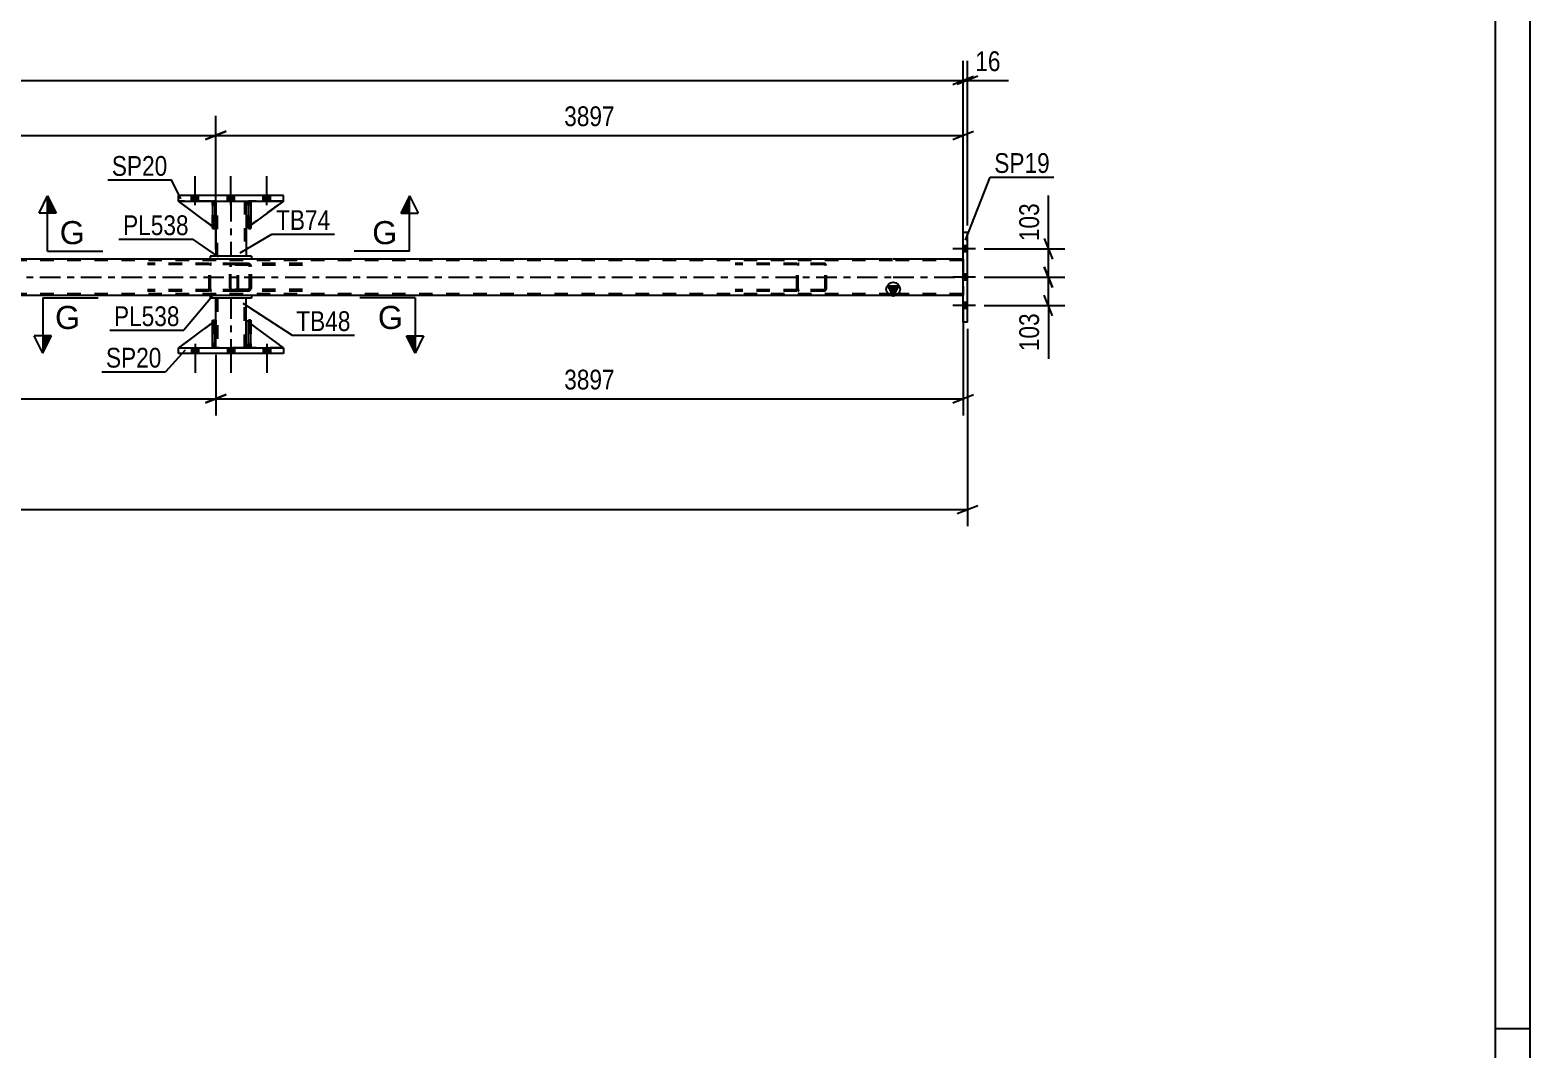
# Model space of a CAD drawing. Header units: millimetres. Extents: x 0 to 841, y 0 to 594.
# Drawn here: x 623.7 to 841, y 146.1 to 293.7 of the extents above; entities that cross this region are included whole.
import ezdxf

# ---------------------------------------------------------------- set-up
doc = ezdxf.new("R2010")
doc.units = ezdxf.units.MM
doc.linetypes.add('DXK_LINE_DOT2', pattern=[3.9198, 1.9599, -1.9599])
doc.linetypes.add('DXK_LINE_DOT3', pattern=[5.9187, 2.979, -0.9799, 0.9799, -0.9799])
doc.styles.add('Arial', font='ARIAL.TTF', dxfattribs={"height": 0.2})
doc.styles.add('Arial Narrow', font='ARIALN.TTF', dxfattribs={"height": 0.2})

# ---------------------------------------------------------------- blocks, each defined once
blk = doc.blocks.new('Unknown-814761001-1137')
at = {"color": 5, "linetype": 'Continuous'}
for p, q in [((841, 0), (841, 594)), ((836, 5), (836, 589)), ((841, 149), (836, 149))]:
    blk.add_line(p, q, dxfattribs=at)
blk = doc.blocks.new('Bolt-814761001-4925 - 4920')
at = {"linetype": 'Continuous'}
for points in [[(648.14, 269.71), (647.1, 269.71), (647.1, 268.91), (648.14, 268.91)], [(648.14, 269.71), (647.1, 269.71), (647.1, 268.91), (648.14, 268.91)], [(648.14, 269.71), (647.1, 269.71), (647.1, 268.91), (648.14, 268.91)], [(653.34, 269.71), (652.3, 269.71), (652.3, 268.91), (653.34, 268.91)], [(653.34, 269.71), (652.3, 269.71), (652.3, 268.91), (653.34, 268.91)], [(658.54, 269.71), (657.5, 269.71), (657.5, 268.91), (658.54, 268.91)], [(658.54, 269.71), (657.5, 269.71), (657.5, 268.91), (658.54, 268.91)], [(658.54, 269.71), (657.5, 269.71), (657.5, 268.91), (658.54, 268.91)]]:
    blk.add_hatch(color=1, dxfattribs=at).paths.add_polyline_path(points)
at = {"color": 1, "linetype": 'Continuous'}
for p, q in [((647.62, 268.31), (647.62, 272.51)), ((647.62, 268.31), (647.62, 272.51)), ((647.62, 268.31), (647.62, 272.51)), ((652.82, 268.31), (652.82, 272.51)), ((652.82, 268.31), (652.82, 272.51)), ((658.02, 268.31), (658.02, 272.51)), ((658.02, 268.31), (658.02, 272.51)), ((658.02, 268.31), (658.02, 272.51)), ((647.1, 268.91), (647.1, 269.71)), ((647.1, 268.91), (647.1, 269.71)), ((647.1, 268.91), (647.1, 269.71)), ((648.14, 268.91), (648.14, 269.71)), ((648.14, 268.91), (648.14, 269.71)), ((648.14, 268.91), (648.14, 269.71)), ((652.3, 268.91), (652.3, 269.71)), ((652.3, 268.91), (652.3, 269.71)), ((653.34, 268.91), (653.34, 269.71)), ((653.34, 268.91), (653.34, 269.71)), ((657.5, 268.91), (657.5, 269.71)), ((657.5, 268.91), (657.5, 269.71)), ((657.5, 268.91), (657.5, 269.71)), ((658.54, 268.91), (658.54, 269.71)), ((658.54, 268.91), (658.54, 269.71)), ((658.54, 268.91), (658.54, 269.71))]:
    blk.add_line(p, q, dxfattribs=at)
blk = doc.blocks.new('Part-814761001-5005 - 4920')
at = {"color": 7, "linetype": 'DXK_LINE_DOT2'}
for p, q in [((653.59, 259.87), (640.75, 259.87)), ((653.59, 259.71), (640.75, 259.71)), ((649.7, 259.67), (649.68, 259.55)), ((649.68, 256.19), (649.68, 259.55)), ((649.85, 259.55), (649.86, 259.61)), ((649.85, 256.19), (649.85, 259.55)), ((649.86, 259.61), (649.9, 259.66)), ((650.02, 259.87), (649.89, 259.85)), ((649.9, 259.66), (649.95, 259.7)), ((649.95, 259.7), (650.02, 259.71)), ((653.72, 259.85), (653.59, 259.87)), ((653.59, 259.71), (653.66, 259.7)), ((653.66, 259.7), (653.71, 259.66)), ((653.71, 259.66), (653.75, 259.61)), ((653.75, 259.61), (653.76, 259.55)), ((653.76, 256.19), (653.76, 259.55)), ((653.93, 259.55), (653.91, 259.67)), ((653.93, 256.19), (653.93, 259.55)), ((653.59, 256.03), (640.75, 256.03)), ((653.59, 255.87), (640.75, 255.87)), ((649.68, 256.19), (649.7, 256.07)), ((649.86, 256.13), (649.85, 256.19)), ((649.9, 256.08), (649.86, 256.13)), ((649.89, 255.9), (650.02, 255.87)), ((649.95, 256.04), (649.9, 256.08)), ((650.02, 256.03), (649.95, 256.04)), ((653.66, 256.04), (653.59, 256.03)), ((653.59, 255.87), (653.72, 255.9)), ((653.71, 256.08), (653.66, 256.04)), ((653.75, 256.13), (653.71, 256.08)), ((653.76, 256.19), (653.75, 256.13)), ((653.91, 256.07), (653.93, 256.19))]:
    blk.add_line(p, q, dxfattribs=at)
for centre, start, end in [((650.01, 259.54), 110.7583, 155.68), ((653.61, 259.54), 24.32, 69.2417), ((650.01, 256.21), 204.32, 249.2417), ((653.61, 256.21), 290.7583, 335.68)]:
    blk.add_arc(centre, 0.331, start, end, dxfattribs=at)
blk = doc.blocks.new('Part-814761001-4930 - 4920')
at = {"color": 2, "linetype": 'Continuous'}
for p, q in [((655.82, 260.91), (649.82, 260.91)), ((649.82, 260.91), (649.82, 260.51)), ((655.82, 260.91), (655.82, 260.51)), ((655.82, 260.51), (649.82, 260.51))]:
    blk.add_line(p, q, dxfattribs=at)
blk = doc.blocks.new('Part-814761001-4943 - 4920')
at = {"color": 2, "linetype": 'Continuous'}
for p, q in [((655.02, 248.23), (655.02, 251.63)), ((655.02, 251.63), (655.37, 251.37)), ((660.42, 247.63), (655.69, 251.13)), ((655.37, 247.88), (655.02, 248.23))]:
    blk.add_line(p, q, dxfattribs=at)
at = {"color": 7, "linetype": 'DXK_LINE_DOT2'}
for p, q in [((655.69, 251.13), (655.37, 251.37)), ((655.37, 247.88), (655.62, 247.63)), ((655.62, 247.63), (660.42, 247.63))]:
    blk.add_line(p, q, dxfattribs=at)
blk = doc.blocks.new('Part-814761001-5155 - 4920')
at = {"color": 7, "linetype": 'DXK_LINE_DOT2'}
for p, q in [((650.17, 251.63), (650.49, 251.63)), ((650.17, 248.23), (650.17, 251.63)), ((650.17, 251.63), (650.17, 247.63)), ((650.49, 251.63), (650.49, 248.23)), ((650.49, 247.63), (650.49, 251.54)), ((650.49, 248.23), (650.17, 248.23)), ((650.17, 247.63), (650.17, 248.23)), ((650.49, 248.23), (650.49, 247.63)), ((650.49, 247.63), (650.17, 247.63)), ((650.49, 247.63), (650.49, 247.63))]:
    blk.add_line(p, q, dxfattribs=at)
blk = doc.blocks.new('Part-814761001-5078 - 4920')
at = {"color": 2, "linetype": 'Continuous'}
for p, q in [((650.62, 251.63), (650.62, 254.83)), ((655.02, 251.63), (655.02, 254.83)), ((650.62, 247.63), (650.62, 248.23)), ((655.02, 248.23), (655.02, 247.63))]:
    blk.add_line(p, q, dxfattribs=at)
at = {"color": 7, "linetype": 'DXK_LINE_DOT2'}
for p, q in [((655.02, 254.83), (650.62, 254.83)), ((650.86, 254.83), (650.86, 247.63)), ((654.78, 247.63), (654.78, 254.83)), ((650.62, 248.23), (650.62, 251.63)), ((655.02, 248.23), (655.02, 251.63)), ((655.02, 247.63), (650.62, 247.63))]:
    blk.add_line(p, q, dxfattribs=at)
at = {"color": 7, "linetype": 'DXK_LINE_DOT3'}
blk.add_line((652.82, 254.83), (652.82, 247.63), dxfattribs=at)
blk = doc.blocks.new('Part-814761001-4953 - 4920')
at = {"color": 7, "linetype": 'DXK_LINE_DOT2'}
for p, q in [((738.73, 259.87), (725.88, 259.87)), ((738.73, 259.71), (725.88, 259.71)), ((734.84, 259.67), (734.81, 259.55)), ((734.81, 256.19), (734.81, 259.55)), ((734.98, 259.55), (735, 259.61)), ((734.98, 256.19), (734.98, 259.55)), ((735, 259.61), (735.03, 259.66)), ((735.15, 259.87), (735.02, 259.85)), ((735.03, 259.66), (735.09, 259.7)), ((735.09, 259.7), (735.15, 259.71)), ((738.86, 259.85), (738.73, 259.87)), ((738.73, 259.71), (738.79, 259.7)), ((738.79, 259.7), (738.85, 259.66)), ((738.85, 259.66), (738.89, 259.61)), ((738.89, 259.61), (738.9, 259.55)), ((738.9, 256.19), (738.9, 259.55)), ((739.07, 259.55), (739.04, 259.67)), ((739.07, 256.19), (739.07, 259.55)), ((738.73, 256.03), (725.88, 256.03)), ((738.73, 255.87), (725.88, 255.87)), ((734.81, 256.19), (734.84, 256.07)), ((735, 256.13), (734.98, 256.19)), ((735.03, 256.08), (735, 256.13)), ((735.02, 255.9), (735.15, 255.87)), ((735.09, 256.04), (735.03, 256.08)), ((735.15, 256.03), (735.09, 256.04)), ((738.79, 256.04), (738.73, 256.03)), ((738.73, 255.87), (738.86, 255.9)), ((738.85, 256.08), (738.79, 256.04)), ((738.89, 256.13), (738.85, 256.08)), ((738.9, 256.19), (738.89, 256.13)), ((739.04, 256.07), (739.07, 256.19))]:
    blk.add_line(p, q, dxfattribs=at)
for centre, start, end in [((735.14, 259.54), 110.7583, 155.68), ((738.74, 259.54), 24.32, 69.2417), ((735.14, 256.21), 204.32, 249.2417), ((738.74, 256.21), 290.7583, 335.68)]:
    blk.add_arc(centre, 0.331, start, end, dxfattribs=at)
blk = doc.blocks.new('Part-814761001-5133 - 4920')
at = {"color": 2, "linetype": 'Continuous'}
for p, q in [((758.89, 251.37), (758.89, 264.37)), ((759.53, 264.37), (758.89, 264.37)), ((759.53, 251.37), (759.53, 264.37)), ((759.53, 251.37), (758.89, 251.37))]:
    blk.add_line(p, q, dxfattribs=at)
at = {"color": 7, "linetype": 'DXK_LINE_DOT2'}
blk.add_line((759.53, 251.37), (759.53, 264.37), dxfattribs=at)
blk = doc.blocks.new('Part-814761001-4966 - 4920')
at = {"color": 7, "linetype": 'DXK_LINE_DOT2'}
for p, q in [((652.69, 259.58), (652.67, 259.39)), ((652.67, 256.35), (652.67, 259.39)), ((652.75, 259.73), (652.69, 259.58)), ((652.84, 259.83), (652.75, 259.73)), ((652.81, 259.39), (652.82, 259.48)), ((652.81, 256.35), (652.81, 259.39)), ((652.82, 259.48), (652.85, 259.56)), ((652.94, 259.87), (652.84, 259.83)), ((652.85, 259.56), (652.89, 259.61)), ((652.89, 259.61), (652.94, 259.63)), ((663.21, 259.87), (652.94, 259.87)), ((663.21, 259.63), (652.94, 259.63)), ((653.93, 259.63), (653.93, 259.87)), ((655.47, 259.83), (655.28, 259.87)), ((655.28, 259.63), (655.37, 259.61)), ((655.37, 259.61), (655.45, 259.56)), ((655.45, 259.56), (655.51, 259.48)), ((655.51, 259.48), (655.53, 259.39)), ((655.53, 256.35), (655.53, 259.39)), ((655.78, 259.39), (655.74, 259.58)), ((655.78, 256.35), (655.78, 259.39)), ((652.67, 256.35), (652.69, 256.17)), ((652.69, 256.17), (652.75, 256.01)), ((652.75, 256.01), (652.84, 255.91)), ((652.82, 256.26), (652.81, 256.35)), ((652.85, 256.18), (652.82, 256.26)), ((652.84, 255.91), (652.94, 255.87)), ((652.89, 256.13), (652.85, 256.18)), ((652.94, 256.11), (652.89, 256.13)), ((663.21, 256.11), (652.94, 256.11)), ((663.21, 255.87), (652.94, 255.87)), ((653.93, 255.87), (653.93, 256.11)), ((655.37, 256.13), (655.28, 256.11)), ((655.28, 255.87), (655.47, 255.91)), ((655.45, 256.18), (655.37, 256.13)), ((655.51, 256.26), (655.45, 256.18)), ((655.53, 256.35), (655.51, 256.26)), ((655.74, 256.17), (655.78, 256.35))]:
    blk.add_line(p, q, dxfattribs=at)
for centre, start, end in [((655.29, 259.38), 23.8494, 68.8059), ((655.29, 256.37), 291.1941, 336.1506)]:
    blk.add_arc(centre, 0.492, start, end, dxfattribs=at)
blk = doc.blocks.new('Part-814761001-4971 - 4920')
at = {"linetype": 'Continuous'}
blk.add_hatch(color=2, dxfattribs=at).paths.add_polyline_path([(748.76, 255.23), (747.96, 256.63), (749.56, 256.63)])
at = {"color": 7, "linetype": 'DXK_LINE_DOT2'}
for p, q in [((748.67, 260.27), (86.55, 260.27)), ((655.82, 260.51), (649.82, 260.51)), ((758.89, 260.27), (748.77, 260.27)), ((758.89, 260.51), (758.89, 255.23)), ((748.67, 255.47), (86.55, 255.47)), ((655.82, 255.23), (649.82, 255.23)), ((758.89, 255.47), (748.77, 255.47))]:
    blk.add_line(p, q, dxfattribs=at)
at = {"color": 2, "linetype": 'Continuous'}
for p, q in [((649.82, 260.51), (485.55, 260.51)), ((748.67, 260.51), (655.82, 260.51)), ((758.89, 260.51), (748.77, 260.51)), ((748.76, 255.23), (747.96, 256.63)), ((747.96, 256.63), (749.56, 256.63)), ((749.56, 256.63), (748.76, 255.23)), ((649.82, 255.23), (485.55, 255.23)), ((748.67, 255.23), (655.82, 255.23)), ((758.89, 255.23), (748.77, 255.23))]:
    blk.add_line(p, q, dxfattribs=at)
at = {"color": 7, "linetype": 'DXK_LINE_DOT3'}
for p, q in [((86.55, 257.87), (748.67, 257.87)), ((748.77, 257.87), (758.89, 257.87))]:
    blk.add_line(p, q, dxfattribs=at)
at = {"color": 2, "linetype": 'Continuous'}
blk.add_circle((748.76, 256.13), 1, dxfattribs=at)
blk = doc.blocks.new('Part-814761001-5153 - 4920')
at = {"color": 2, "linetype": 'Continuous'}
for p, q in [((650.17, 251.3), (645.22, 247.63)), ((650.62, 251.63), (650.49, 251.54)), ((650.62, 248.23), (650.62, 251.63)), ((650.17, 247.79), (650.02, 247.63)), ((650.62, 248.23), (650.49, 248.11)), ((650.62, 248.23), (650.62, 248.23))]:
    blk.add_line(p, q, dxfattribs=at)
at = {"color": 7, "linetype": 'DXK_LINE_DOT2'}
for p, q in [((650.49, 251.54), (650.17, 251.3)), ((650.62, 248.23), (650.62, 251.63)), ((650.62, 248.23), (650.02, 247.63)), ((650.49, 248.11), (650.17, 247.79)), ((645.22, 247.63), (645.22, 247.63)), ((645.22, 247.63), (650.02, 247.63))]:
    blk.add_line(p, q, dxfattribs=at)
blk = doc.blocks.new('Bolt-814761001-4980 - 4920')
at = {"linetype": 'Continuous'}
for points in [[(758.89, 262.41), (758.89, 261.53), (759.53, 261.53), (759.53, 262.41)], [(758.89, 262.41), (758.89, 261.53), (759.53, 261.53), (759.53, 262.41)], [(758.89, 262.41), (758.89, 261.53), (759.53, 261.53), (759.53, 262.41)], [(758.89, 258.31), (758.89, 257.43), (759.53, 257.43), (759.53, 258.31)], [(758.89, 258.31), (758.89, 257.43), (759.53, 257.43), (759.53, 258.31)], [(758.89, 254.21), (758.89, 253.33), (759.53, 253.33), (759.53, 254.21)], [(758.89, 254.21), (758.89, 253.33), (759.53, 253.33), (759.53, 254.21)], [(758.89, 254.21), (758.89, 253.33), (759.53, 253.33), (759.53, 254.21)]]:
    blk.add_hatch(color=1, dxfattribs=at).paths.add_polyline_path(points)
at = {"color": 1, "linetype": 'Continuous'}
for p, q in [((760.69, 261.97), (757.37, 261.97)), ((760.69, 261.97), (757.37, 261.97)), ((760.69, 261.97), (757.37, 261.97)), ((759.53, 262.41), (758.89, 262.41)), ((759.53, 262.41), (758.89, 262.41)), ((759.53, 262.41), (758.89, 262.41)), ((759.53, 261.53), (758.89, 261.53)), ((759.53, 261.53), (758.89, 261.53)), ((759.53, 261.53), (758.89, 261.53)), ((760.69, 257.87), (757.37, 257.87)), ((760.69, 257.87), (757.37, 257.87)), ((759.53, 258.31), (758.89, 258.31)), ((759.53, 258.31), (758.89, 258.31)), ((759.53, 257.43), (758.89, 257.43)), ((759.53, 257.43), (758.89, 257.43)), ((760.69, 253.77), (757.37, 253.77)), ((760.69, 253.77), (757.37, 253.77)), ((760.69, 253.77), (757.37, 253.77)), ((759.53, 254.21), (758.89, 254.21)), ((759.53, 254.21), (758.89, 254.21)), ((759.53, 254.21), (758.89, 254.21)), ((759.53, 253.33), (758.89, 253.33)), ((759.53, 253.33), (758.89, 253.33)), ((759.53, 253.33), (758.89, 253.33))]:
    blk.add_line(p, q, dxfattribs=at)
blk = doc.blocks.new('Bolt-814761001-4981 - 4920')
at = {"linetype": 'Continuous'}
for points in [[(647.1, 246.83), (648.14, 246.83), (648.14, 247.63), (647.1, 247.63)], [(647.1, 246.83), (648.14, 246.83), (648.14, 247.63), (647.1, 247.63)], [(647.1, 246.83), (648.14, 246.83), (648.14, 247.63), (647.1, 247.63)], [(652.3, 246.83), (653.34, 246.83), (653.34, 247.63), (652.3, 247.63)], [(652.3, 246.83), (653.34, 246.83), (653.34, 247.63), (652.3, 247.63)], [(657.5, 246.83), (658.54, 246.83), (658.54, 247.63), (657.5, 247.63)], [(657.5, 246.83), (658.54, 246.83), (658.54, 247.63), (657.5, 247.63)], [(657.5, 246.83), (658.54, 246.83), (658.54, 247.63), (657.5, 247.63)]]:
    blk.add_hatch(color=1, dxfattribs=at).paths.add_polyline_path(points)
at = {"color": 1, "linetype": 'Continuous'}
for p, q in [((647.62, 248.23), (647.62, 244.03)), ((647.62, 248.23), (647.62, 244.03)), ((647.62, 248.23), (647.62, 244.03)), ((652.82, 248.23), (652.82, 244.03)), ((652.82, 248.23), (652.82, 244.03)), ((658.02, 248.23), (658.02, 244.03)), ((658.02, 248.23), (658.02, 244.03)), ((658.02, 248.23), (658.02, 244.03)), ((647.1, 247.63), (647.1, 246.83)), ((647.1, 247.63), (647.1, 246.83)), ((647.1, 247.63), (647.1, 246.83)), ((648.14, 247.63), (648.14, 246.83)), ((648.14, 247.63), (648.14, 246.83)), ((648.14, 247.63), (648.14, 246.83)), ((652.3, 247.63), (652.3, 246.83)), ((652.3, 247.63), (652.3, 246.83)), ((653.34, 247.63), (653.34, 246.83)), ((653.34, 247.63), (653.34, 246.83)), ((657.5, 247.63), (657.5, 246.83)), ((657.5, 247.63), (657.5, 246.83)), ((657.5, 247.63), (657.5, 246.83)), ((658.54, 247.63), (658.54, 246.83)), ((658.54, 247.63), (658.54, 246.83)), ((658.54, 247.63), (658.54, 246.83))]:
    blk.add_line(p, q, dxfattribs=at)
blk = doc.blocks.new('Part-814761001-5066 - 4920')
at = {"color": 7, "linetype": 'DXK_LINE_DOT2'}
for p, q in [((655.02, 248.23), (655.02, 251.63)), ((655.02, 251.63), (660.42, 247.63)), ((655.62, 247.63), (655.02, 248.23)), ((660.42, 247.63), (655.62, 247.63))]:
    blk.add_line(p, q, dxfattribs=at)
blk = doc.blocks.new('Part-814761001-5072 - 4920')
at = {"color": 2, "linetype": 'Continuous'}
for p, q in [((655.37, 247.63), (655.37, 251.63)), ((655.37, 251.63), (655.69, 251.63)), ((655.69, 247.63), (655.69, 251.63)), ((655.37, 247.63), (655.37, 247.63)), ((655.69, 247.63), (655.37, 247.63))]:
    blk.add_line(p, q, dxfattribs=at)
at = {"color": 7, "linetype": 'DXK_LINE_DOT2'}
for p, q in [((655.37, 251.63), (655.37, 248.23)), ((655.69, 248.23), (655.69, 251.63)), ((655.37, 248.23), (655.37, 247.63)), ((655.37, 248.23), (655.69, 248.23)), ((655.69, 247.63), (655.69, 248.23)), ((655.37, 247.63), (655.37, 247.63)), ((655.37, 247.63), (655.37, 247.63)), ((655.69, 247.63), (655.69, 247.63))]:
    blk.add_line(p, q, dxfattribs=at)
blk = doc.blocks.new('Part-814761001-5073 - 4920')
at = {"color": 2, "linetype": 'Continuous'}
for p, q in [((650.17, 247.63), (650.17, 251.63)), ((650.17, 251.63), (650.49, 251.63)), ((650.49, 247.63), (650.49, 251.63)), ((650.17, 247.63), (650.17, 247.63)), ((650.49, 247.63), (650.17, 247.63))]:
    blk.add_line(p, q, dxfattribs=at)
at = {"color": 7, "linetype": 'DXK_LINE_DOT2'}
for p, q in [((650.17, 251.63), (650.17, 248.23)), ((650.49, 248.23), (650.49, 251.63)), ((650.17, 248.23), (650.17, 247.63)), ((650.17, 248.23), (650.49, 248.23)), ((650.49, 247.63), (650.49, 248.23)), ((650.17, 247.63), (650.17, 247.63)), ((650.17, 247.63), (650.17, 247.63)), ((650.49, 247.63), (650.49, 247.63))]:
    blk.add_line(p, q, dxfattribs=at)
blk = doc.blocks.new('Part-814761001-5152 - 4920')
at = {"color": 7, "linetype": 'DXK_LINE_DOT2'}
for p, q in [((650.62, 251.63), (645.22, 247.63)), ((650.62, 248.23), (650.62, 251.63)), ((650.62, 251.63), (650.62, 248.23)), ((650.02, 247.63), (650.62, 248.23)), ((650.62, 248.23), (650.02, 247.63)), ((650.62, 248.23), (650.62, 248.23)), ((645.22, 247.63), (650.02, 247.63))]:
    blk.add_line(p, q, dxfattribs=at)
blk = doc.blocks.new('Part-814761001-5154 - 4920')
at = {"color": 7, "linetype": 'DXK_LINE_DOT2'}
for p, q in [((655.69, 251.63), (655.37, 251.63)), ((655.37, 248.23), (655.37, 251.63)), ((655.37, 251.63), (655.37, 247.63)), ((655.69, 251.63), (655.69, 248.23)), ((655.69, 247.63), (655.69, 251.63)), ((655.69, 248.23), (655.37, 248.23)), ((655.37, 247.63), (655.37, 248.23)), ((655.69, 248.23), (655.69, 247.63)), ((655.69, 247.63), (655.37, 247.63)), ((655.69, 247.63), (655.69, 247.63))]:
    blk.add_line(p, q, dxfattribs=at)
blk = doc.blocks.new('Part-814761001-5163 - 4920')
at = {"color": 2, "linetype": 'Continuous'}
for p, q in [((650.17, 265.24), (645.22, 268.91)), ((650.17, 268.76), (650.02, 268.91)), ((650.62, 268.31), (650.49, 268.44)), ((650.62, 268.31), (650.62, 268.31)), ((650.62, 264.91), (650.62, 268.31)), ((650.49, 265.01), (650.62, 264.91)), ((650.62, 264.91), (650.62, 264.91))]:
    blk.add_line(p, q, dxfattribs=at)
at = {"color": 7, "linetype": 'DXK_LINE_DOT2'}
for p, q in [((650.02, 268.91), (645.22, 268.91)), ((645.22, 268.91), (645.22, 268.91)), ((650.02, 268.91), (650.62, 268.31)), ((650.49, 268.44), (650.17, 268.76)), ((650.62, 268.31), (650.62, 264.91)), ((650.49, 265.01), (650.17, 265.24))]:
    blk.add_line(p, q, dxfattribs=at)
blk = doc.blocks.new('Part-814761001-5166 - 4920')
at = {"color": 7, "linetype": 'DXK_LINE_DOT2'}
for p, q in [((650.62, 264.91), (645.22, 268.91)), ((645.22, 268.91), (650.02, 268.91)), ((650.02, 268.91), (650.62, 268.31)), ((650.62, 268.31), (650.02, 268.91)), ((650.62, 268.31), (650.62, 264.91)), ((650.62, 268.31), (650.62, 268.31)), ((650.62, 268.31), (650.62, 264.91))]:
    blk.add_line(p, q, dxfattribs=at)
blk = doc.blocks.new('Part-814761001-5169 - 4920')
at = {"color": 2, "linetype": 'Continuous'}
for p, q in [((655.37, 268.67), (655.02, 268.31)), ((655.02, 268.31), (655.02, 264.91)), ((660.42, 268.91), (655.69, 265.41)), ((655.02, 264.91), (655.37, 265.17))]:
    blk.add_line(p, q, dxfattribs=at)
at = {"color": 7, "linetype": 'DXK_LINE_DOT2'}
for p, q in [((655.62, 268.91), (655.37, 268.67)), ((660.42, 268.91), (655.62, 268.91)), ((660.42, 268.91), (660.42, 268.91)), ((660.42, 268.91), (660.42, 268.91)), ((655.69, 265.41), (655.37, 265.17))]:
    blk.add_line(p, q, dxfattribs=at)
blk = doc.blocks.new('Part-814761001-5172 - 4920')
at = {"color": 7, "linetype": 'DXK_LINE_DOT2'}
for p, q in [((655.62, 268.91), (655.02, 268.31)), ((655.02, 264.91), (660.42, 268.91)), ((655.02, 268.31), (655.02, 264.91)), ((660.42, 268.91), (655.62, 268.91))]:
    blk.add_line(p, q, dxfattribs=at)
blk = doc.blocks.new('Part-814761001-5177 - 4920')
at = {"color": 2, "linetype": 'Continuous'}
for p, q in [((645.22, 247.63), (645.22, 247.63)), ((645.22, 246.83), (645.22, 247.63)), ((645.22, 247.63), (660.42, 247.63)), ((645.22, 246.83), (645.22, 246.83)), ((660.42, 246.83), (645.22, 246.83)), ((660.42, 247.63), (660.42, 247.63)), ((660.42, 247.63), (660.42, 246.83)), ((660.42, 246.83), (660.42, 246.83))]:
    blk.add_line(p, q, dxfattribs=at)
at = {"color": 7, "linetype": 'DXK_LINE_DOT2'}
for p, q in [((645.22, 246.83), (645.22, 247.63)), ((660.42, 247.63), (660.42, 246.83))]:
    blk.add_line(p, q, dxfattribs=at)
blk = doc.blocks.new('Part-814761001-5182 - 4920')
at = {"color": 2, "linetype": 'Continuous'}
for p, q in [((645.22, 269.71), (645.22, 269.71)), ((645.22, 268.91), (645.22, 269.71)), ((660.42, 269.71), (645.22, 269.71)), ((660.42, 269.71), (660.42, 269.71)), ((660.42, 268.91), (660.42, 269.71)), ((645.22, 268.91), (645.22, 268.91)), ((645.22, 268.91), (660.42, 268.91)), ((660.42, 268.91), (660.42, 268.91))]:
    blk.add_line(p, q, dxfattribs=at)
at = {"color": 7, "linetype": 'DXK_LINE_DOT2'}
for p, q in [((645.22, 268.91), (645.22, 269.71)), ((660.42, 268.91), (660.42, 269.71))]:
    blk.add_line(p, q, dxfattribs=at)
blk = doc.blocks.new('Part-814761001-5187 - 4920')
at = {"color": 2, "linetype": 'Continuous'}
for p, q in [((650.62, 268.91), (650.62, 268.31)), ((655.02, 268.91), (655.02, 268.31)), ((650.62, 264.91), (650.62, 260.91)), ((655.02, 264.91), (655.02, 260.91))]:
    blk.add_line(p, q, dxfattribs=at)
at = {"color": 7, "linetype": 'DXK_LINE_DOT2'}
for p, q in [((650.62, 268.91), (655.02, 268.91)), ((650.62, 268.31), (650.62, 264.91)), ((650.86, 260.91), (650.86, 268.91)), ((654.78, 268.91), (654.78, 260.91)), ((655.02, 268.31), (655.02, 264.91)), ((655.02, 260.91), (650.62, 260.91))]:
    blk.add_line(p, q, dxfattribs=at)
at = {"color": 7, "linetype": 'DXK_LINE_DOT3'}
blk.add_line((652.82, 268.91), (652.82, 260.91), dxfattribs=at)
blk = doc.blocks.new('Part-814761001-5188 - 4920')
at = {"color": 2, "linetype": 'Continuous'}
for p, q in [((650.49, 268.91), (650.17, 268.91)), ((650.17, 268.91), (650.17, 264.91)), ((650.49, 268.91), (650.49, 268.91)), ((650.49, 268.91), (650.49, 264.91)), ((650.49, 264.91), (650.17, 264.91))]:
    blk.add_line(p, q, dxfattribs=at)
at = {"color": 7, "linetype": 'DXK_LINE_DOT2'}
for p, q in [((650.17, 268.91), (650.17, 268.31)), ((650.17, 268.91), (650.17, 268.91)), ((650.49, 268.31), (650.17, 268.31)), ((650.17, 268.31), (650.17, 264.91)), ((650.49, 268.31), (650.49, 268.91)), ((650.49, 268.91), (650.49, 268.91)), ((650.49, 264.91), (650.49, 268.31))]:
    blk.add_line(p, q, dxfattribs=at)
blk = doc.blocks.new('Part-814761001-5189 - 4920')
at = {"color": 2, "linetype": 'Continuous'}
for p, q in [((655.69, 268.91), (655.37, 268.91)), ((655.37, 268.91), (655.37, 264.91)), ((655.69, 268.91), (655.69, 268.91)), ((655.69, 268.91), (655.69, 264.91)), ((655.69, 264.91), (655.37, 264.91))]:
    blk.add_line(p, q, dxfattribs=at)
at = {"color": 7, "linetype": 'DXK_LINE_DOT2'}
for p, q in [((655.37, 268.91), (655.37, 268.31)), ((655.37, 268.91), (655.37, 268.91)), ((655.69, 268.31), (655.37, 268.31)), ((655.37, 268.31), (655.37, 264.91)), ((655.69, 268.31), (655.69, 268.91)), ((655.69, 268.91), (655.69, 268.91)), ((655.69, 264.91), (655.69, 268.31))]:
    blk.add_line(p, q, dxfattribs=at)
blk = doc.blocks.new('Part-814761001-5190 - 4920')
at = {"color": 7, "linetype": 'DXK_LINE_DOT2'}
for p, q in [((650.17, 268.31), (650.17, 268.91)), ((650.17, 268.91), (650.17, 268.91)), ((650.17, 268.91), (650.17, 264.91)), ((650.17, 268.91), (650.49, 268.91)), ((650.17, 264.91), (650.17, 268.31)), ((650.17, 268.31), (650.49, 268.31)), ((650.49, 268.91), (650.49, 268.31)), ((650.49, 264.91), (650.49, 268.91)), ((650.49, 268.31), (650.49, 264.91)), ((650.17, 264.91), (650.49, 264.91))]:
    blk.add_line(p, q, dxfattribs=at)
blk = doc.blocks.new('Part-814761001-5193 - 4920')
at = {"color": 7, "linetype": 'DXK_LINE_DOT2'}
for p, q in [((655.37, 268.31), (655.37, 268.91)), ((655.37, 268.91), (655.37, 268.91)), ((655.37, 268.91), (655.37, 264.91)), ((655.37, 268.91), (655.69, 268.91)), ((655.37, 264.91), (655.37, 268.31)), ((655.37, 268.31), (655.69, 268.31)), ((655.69, 268.91), (655.69, 268.31)), ((655.69, 264.91), (655.69, 268.91)), ((655.69, 268.31), (655.69, 264.91)), ((655.37, 264.91), (655.69, 264.91))]:
    blk.add_line(p, q, dxfattribs=at)
blk = doc.blocks.new('Part-814761001-5210 - 4920')
at = {"color": 2, "linetype": 'Continuous'}
for p, q in [((655.82, 255.23), (649.82, 255.23)), ((649.82, 255.23), (649.82, 254.83)), ((655.82, 254.83), (649.82, 254.83)), ((655.82, 255.23), (655.82, 254.83))]:
    blk.add_line(p, q, dxfattribs=at)
blk = doc.blocks.new('StraightDimension-814761001-7342 - 4920')
at = {"color": 7, "linetype": 'Continuous'}
for p, q in [((770.63, 263.47), (771.83, 260.47)), ((761.93, 261.97), (773.63, 261.97)), ((771.23, 257.87), (771.23, 261.97)), ((771.83, 256.37), (770.63, 259.37)), ((761.93, 257.87), (773.63, 257.87))]:
    blk.add_line(p, q, dxfattribs=at)
at = {"color": 0}
blk.add_wipeout([(770.48, 269.18), (766.28, 269.18), (766.28, 262.5), (770.48, 262.5)], dxfattribs=at)
at = {"color": 7, "linetype": 'Continuous'}
blk.add_line((771.23, 261.97), (771.23, 269.71), dxfattribs=at)
blk.add_line((771.23, 261.97), (771.23, 269.71), dxfattribs=at)
at = {"color": 3, "style": 'Arial Narrow'}
blk.add_text('103', height=2.863, rotation=90.0002, dxfattribs=at).set_placement((769.88, 263.1))
blk = doc.blocks.new('StraightDimension-814761001-5310 - 4920')
at = {"color": 7, "linetype": 'Continuous'}
for p, q in [((759.53, 250.37), (759.53, 221.82)), ((75.69, 224.22), (759.53, 224.22)), ((758.03, 223.62), (761.03, 224.82))]:
    blk.add_line(p, q, dxfattribs=at)
blk = doc.blocks.new('StraightDimension-814761001-5321 - 4920')
at = {"color": 7, "linetype": 'Continuous'}
for p, q in [((758.89, 254.23), (758.89, 237.86)), ((650.62, 246.63), (650.62, 237.86)), ((652.12, 240.86), (649.12, 239.66)), ((650.62, 240.26), (758.89, 240.26)), ((757.39, 239.66), (760.39, 240.86))]:
    blk.add_line(p, q, dxfattribs=at)
at = {"color": 0}
blk.add_wipeout([(709.01, 241.01), (709.01, 245.21), (700.5, 245.21), (700.5, 241.01)], dxfattribs=at)
at = {"color": 3, "style": 'Arial Narrow'}
blk.add_text('3897', height=2.863, dxfattribs=at).set_placement((701.1, 241.61))
blk = doc.blocks.new('StraightDimension-814761001-5340 - 4920')
at = {"color": 7, "linetype": 'Continuous'}
for p, q in [((480.35, 246.63), (480.35, 237.86)), ((650.62, 246.63), (650.62, 237.86)), ((481.85, 240.86), (478.85, 239.66)), ((480.35, 240.26), (650.62, 240.26)), ((649.12, 239.66), (652.12, 240.86))]:
    blk.add_line(p, q, dxfattribs=at)
at = {"color": 0}
blk.add_wipeout([(569.74, 241.01), (569.74, 245.21), (561.23, 245.21), (561.23, 241.01)], dxfattribs=at)
at = {"color": 3, "style": 'Arial Narrow'}
blk.add_text('4257', height=2.863, dxfattribs=at).set_placement((561.83, 241.61))
blk = doc.blocks.new('StraightDimension-814761001-5367 - 4920')
at = {"color": 7, "linetype": 'Continuous'}
for p, q in [((758.89, 265.37), (758.89, 289.23)), ((757.39, 285.78), (760.39, 286.98)), ((76.33, 286.38), (758.89, 286.38))]:
    blk.add_line(p, q, dxfattribs=at)
blk = doc.blocks.new('StraightDimension-814761001-5377 - 4920')
at = {"color": 7, "linetype": 'Continuous'}
for p, q in [((758.89, 265.37), (758.89, 289.23)), ((759.53, 265.37), (759.53, 289.23)), ((757.39, 285.78), (760.39, 286.98)), ((761.03, 286.98), (758.03, 285.78)), ((758.89, 286.38), (759.53, 286.38))]:
    blk.add_line(p, q, dxfattribs=at)
at = {"color": 0}
blk.add_wipeout([(764.91, 287.13), (764.91, 291.33), (760.05, 291.33), (760.05, 287.13)], dxfattribs=at)
at = {"color": 7, "linetype": 'Continuous'}
blk.add_line((759.53, 286.38), (765.44, 286.38), dxfattribs=at)
blk.add_line((759.53, 286.38), (765.44, 286.38), dxfattribs=at)
at = {"color": 3, "style": 'Arial Narrow'}
blk.add_text('16', height=2.863, dxfattribs=at).set_placement((760.65, 287.73))
blk = doc.blocks.new('StraightDimension-814761001-5398 - 4920')
at = {"color": 7, "linetype": 'Continuous'}
for p, q in [((480.35, 261.91), (480.35, 281.26)), ((650.62, 261.91), (650.62, 281.26)), ((481.85, 279.01), (478.85, 277.81)), ((480.35, 278.41), (650.62, 278.41)), ((649.12, 277.81), (652.12, 279.01))]:
    blk.add_line(p, q, dxfattribs=at)
at = {"color": 0}
blk.add_wipeout([(569.74, 279.16), (569.74, 283.36), (561.23, 283.36), (561.23, 279.16)], dxfattribs=at)
at = {"color": 3, "style": 'Arial Narrow'}
blk.add_text('4257', height=2.863, dxfattribs=at).set_placement((561.83, 279.76))
blk = doc.blocks.new('StraightDimension-814761001-5408 - 4920')
at = {"color": 7, "linetype": 'Continuous'}
for p, q in [((650.62, 261.91), (650.62, 281.26)), ((758.89, 261.51), (758.89, 281.26)), ((652.12, 279.01), (649.12, 277.81)), ((650.62, 278.41), (758.89, 278.41)), ((757.39, 277.81), (760.39, 279.01))]:
    blk.add_line(p, q, dxfattribs=at)
at = {"color": 0}
blk.add_wipeout([(709.01, 279.16), (709.01, 283.36), (700.5, 283.36), (700.5, 279.16)], dxfattribs=at)
at = {"color": 3, "style": 'Arial Narrow'}
blk.add_text('3897', height=2.863, dxfattribs=at).set_placement((701.1, 279.76))
blk = doc.blocks.new('StraightDimension-814761001-7340 - 4920')
at = {"color": 7, "linetype": 'Continuous'}
for p, q in [((770.63, 259.37), (771.83, 256.37)), ((761.93, 257.87), (773.63, 257.87)), ((771.23, 253.77), (771.23, 257.87)), ((771.83, 252.27), (770.63, 255.27)), ((761.93, 253.77), (773.63, 253.77))]:
    blk.add_line(p, q, dxfattribs=at)
at = {"color": 0}
blk.add_wipeout([(770.48, 253.25), (766.28, 253.25), (766.28, 246.56), (770.48, 246.56)], dxfattribs=at)
at = {"color": 7, "linetype": 'Continuous'}
blk.add_line((771.23, 253.77), (771.23, 246.04), dxfattribs=at)
blk.add_line((771.23, 253.77), (771.23, 246.04), dxfattribs=at)
at = {"color": 3, "style": 'Arial Narrow'}
blk.add_text('103', height=2.863, rotation=90.0002, dxfattribs=at).set_placement((769.88, 247.16))
blk = doc.blocks.new('Mark-814761001-4926 - 4920')
at = {"color": 0}
blk.add_wipeout([(646.71, 263.97), (646.71, 266.97), (637.2, 266.97), (637.2, 263.97)], dxfattribs=at)
blk.add_wipeout([(646.71, 263.97), (646.71, 266.97), (637.2, 266.97), (637.2, 263.97)], dxfattribs=at)
at = {"color": 30, "linetype": 'Continuous'}
for p in [(636.6, 263.37), (651.03, 260.82)]:
    blk.add_line(p, (647.31, 263.37), dxfattribs=at)
at = {"color": 3, "style": 'Arial Narrow'}
blk.add_text('PL538', height=2.863, dxfattribs=at).set_placement((637.2, 263.97))
blk = doc.blocks.new('Mark-814761001-5173 - 4920')
at = {"color": 0}
blk.add_wipeout([(642.76, 244.78), (642.76, 247.78), (634.72, 247.78), (634.72, 244.78)], dxfattribs=at)
blk.add_wipeout([(642.76, 244.78), (642.76, 247.78), (634.72, 247.78), (634.72, 244.78)], dxfattribs=at)
at = {"color": 30, "linetype": 'Continuous'}
for p in [(646.17, 247.32), (634.12, 244.18)]:
    blk.add_line(p, (643.36, 244.18), dxfattribs=at)
at = {"color": 3, "style": 'Arial Narrow'}
blk.add_text('SP20', height=2.863, dxfattribs=at).set_placement((634.72, 244.78))
blk = doc.blocks.new('Mark-814761001-5074 - 4920')
at = {"color": 0}
blk.add_wipeout([(670.14, 250.08), (670.14, 253.08), (662.29, 253.08), (662.29, 250.08)], dxfattribs=at)
blk.add_wipeout([(670.14, 250.08), (670.14, 253.08), (662.29, 253.08), (662.29, 250.08)], dxfattribs=at)
at = {"color": 30, "linetype": 'Continuous'}
for p, q in [((654.55, 254.1), (661.69, 249.48)), ((661.69, 249.48), (670.74, 249.48))]:
    blk.add_line(p, q, dxfattribs=at)
at = {"color": 3, "style": 'Arial Narrow'}
blk.add_text('TB48', height=2.863, dxfattribs=at).set_placement((662.29, 250.08))
blk = doc.blocks.new('Mark-814761001-5183 - 4920')
at = {"color": 0}
blk.add_wipeout([(667.22, 264.72), (667.22, 267.72), (659.36, 267.72), (659.36, 264.72)], dxfattribs=at)
blk.add_wipeout([(667.22, 264.72), (667.22, 267.72), (659.36, 267.72), (659.36, 264.72)], dxfattribs=at)
at = {"color": 30, "linetype": 'Continuous'}
for p, q in [((654.15, 261.42), (658.76, 264.12)), ((658.76, 264.12), (667.82, 264.12))]:
    blk.add_line(p, q, dxfattribs=at)
at = {"color": 3, "style": 'Arial Narrow'}
blk.add_text('TB74', height=2.863, dxfattribs=at).set_placement((659.36, 264.72))
blk = doc.blocks.new('Mark-814761001-5129 - 4920')
at = {"color": 0}
blk.add_wipeout([(771.44, 272.98), (771.44, 275.98), (763.4, 275.98), (763.4, 272.98)], dxfattribs=at)
blk.add_wipeout([(771.44, 272.98), (771.44, 275.98), (763.4, 275.98), (763.4, 272.98)], dxfattribs=at)
at = {"color": 30, "linetype": 'Continuous'}
for p, q in [((759.25, 263.24), (762.8, 272.38)), ((762.8, 272.38), (772.04, 272.38))]:
    blk.add_line(p, q, dxfattribs=at)
at = {"color": 3, "style": 'Arial Narrow'}
blk.add_text('SP19', height=2.863, dxfattribs=at).set_placement((763.4, 272.98))
blk = doc.blocks.new('Mark-814761001-5178 - 4920')
at = {"color": 0}
blk.add_wipeout([(643.61, 272.56), (643.61, 275.56), (635.57, 275.56), (635.57, 272.56)], dxfattribs=at)
blk.add_wipeout([(643.61, 272.56), (643.61, 275.56), (635.57, 275.56), (635.57, 272.56)], dxfattribs=at)
at = {"color": 30, "linetype": 'Continuous'}
for p in [(634.97, 271.96), (645.57, 269.23)]:
    blk.add_line(p, (644.21, 271.96), dxfattribs=at)
at = {"color": 3, "style": 'Arial Narrow'}
blk.add_text('SP20', height=2.863, dxfattribs=at).set_placement((635.57, 272.56))
blk = doc.blocks.new('Mark-814761001-5206 - 4920')
at = {"color": 0}
blk.add_wipeout([(645.39, 250.79), (645.39, 253.79), (635.88, 253.79), (635.88, 250.79)], dxfattribs=at)
blk.add_wipeout([(645.39, 250.79), (645.39, 253.79), (635.88, 253.79), (635.88, 250.79)], dxfattribs=at)
at = {"color": 30, "linetype": 'Continuous'}
for p in [(650.09, 255.1), (635.28, 250.19)]:
    blk.add_line(p, (645.99, 250.19), dxfattribs=at)
at = {"color": 3, "style": 'Arial Narrow'}
blk.add_text('PL538', height=2.863, dxfattribs=at).set_placement((635.88, 250.79))
blk = doc.blocks.new('SectionMark-814761001-5429 - 4920')
at = {"color": 6, "linetype": 'Continuous'}
for p, q in [((625.59, 254.87), (625.58, 246.87)), ((679.49, 254.87), (679.49, 246.87)), ((625.58, 246.87), (624.33, 249.37)), ((680.74, 249.37), (679.49, 246.87))]:
    blk.add_line(p, q, dxfattribs=at)
at = {"color": 0, "linetype": 'Continuous'}
for points in [[(630.96, 250.37), (630.96, 253.87), (627.34, 253.87), (627.34, 250.37)], [(677.74, 250.37), (677.74, 253.87), (674.11, 253.87), (674.11, 250.37)]]:
    blk.add_wipeout(points, dxfattribs=at)
at = {"linetype": 'Continuous'}
for points in [[(625.58, 249.37), (626.83, 249.37), (625.58, 246.87)], [(678.24, 249.37), (679.49, 249.37), (679.49, 246.87)]]:
    blk.add_hatch(color=6, dxfattribs=at).paths.add_polyline_path(points)
at = {"color": 6, "linetype": 'Continuous'}
for p, q in [((625.59, 254.87), (633.59, 254.87)), ((679.49, 254.87), (671.49, 254.87)), ((626.83, 249.37), (624.33, 249.37)), ((625.58, 246.87), (626.83, 249.37)), ((678.24, 249.37), (680.74, 249.37)), ((679.49, 246.87), (678.24, 249.37))]:
    blk.add_line(p, q, dxfattribs=at)
at = {"color": 3, "linetype": 'Continuous', "style": 'Arial'}
for p in [(627.34, 250.37), (674.11, 250.37)]:
    blk.add_text('G', height=3.34, dxfattribs=at).set_placement(p)
blk = doc.blocks.new('SectionMark-814761001-5431 - 4920')
at = {"color": 6, "linetype": 'Continuous'}
for p, q in [((625.02, 267.16), (626.27, 269.66)), ((626.27, 261.66), (626.27, 269.66)), ((678.67, 261.66), (678.67, 269.66)), ((678.67, 269.66), (679.92, 267.16))]:
    blk.add_line(p, q, dxfattribs=at)
at = {"color": 0, "linetype": 'Continuous'}
for points in [[(631.65, 262.66), (631.65, 266.16), (628.02, 266.16), (628.02, 262.66)], [(676.92, 262.66), (676.92, 266.16), (673.29, 266.16), (673.29, 262.66)]]:
    blk.add_wipeout(points, dxfattribs=at)
at = {"linetype": 'Continuous'}
for points in [[(627.52, 267.16), (626.27, 267.16), (626.27, 269.66)], [(678.67, 267.16), (677.42, 267.16), (678.67, 269.66)]]:
    blk.add_hatch(color=6, dxfattribs=at).paths.add_polyline_path(points)
at = {"color": 6, "linetype": 'Continuous'}
for p, q in [((626.27, 269.66), (627.52, 267.16)), ((678.67, 269.66), (677.42, 267.16)), ((627.52, 267.16), (625.02, 267.16)), ((677.42, 267.16), (679.92, 267.16)), ((626.27, 261.66), (634.27, 261.66)), ((678.67, 261.66), (670.67, 261.66))]:
    blk.add_line(p, q, dxfattribs=at)
at = {"color": 3, "linetype": 'Continuous', "style": 'Arial'}
for p in [(628.02, 262.66), (673.29, 262.66)]:
    blk.add_text('G', height=3.34, dxfattribs=at).set_placement(p)

msp = doc.modelspace()

# ---------------------------------------------------------------- block references
for name in ['Unknown-814761001-1137', 'Bolt-814761001-4925 - 4920', 'Part-814761001-5182 - 4920', 'Part-814761001-5163 - 4920', 'Part-814761001-5166 - 4920', 'Part-814761001-5188 - 4920', 'Part-814761001-5190 - 4920', 'Part-814761001-5187 - 4920', 'Part-814761001-5169 - 4920', 'Part-814761001-5172 - 4920', 'Part-814761001-5189 - 4920', 'Part-814761001-5193 - 4920', 'Part-814761001-5133 - 4920', 'Part-814761001-4930 - 4920', 'Bolt-814761001-4980 - 4920', 'Part-814761001-4971 - 4920', 'Part-814761001-5005 - 4920', 'Part-814761001-4966 - 4920', 'Part-814761001-4953 - 4920', 'Part-814761001-5210 - 4920', 'Part-814761001-5078 - 4920', 'Part-814761001-5153 - 4920', 'Part-814761001-5152 - 4920', 'Part-814761001-5155 - 4920', 'Part-814761001-5073 - 4920', 'Part-814761001-4943 - 4920', 'Part-814761001-5066 - 4920', 'Part-814761001-5072 - 4920', 'Part-814761001-5154 - 4920', 'Bolt-814761001-4981 - 4920', 'Part-814761001-5177 - 4920']:
    msp.add_blockref(name, (0, 0))

# ---------------------------------------------------------------- next in the draw order: block references
for name in ['StraightDimension-814761001-5367 - 4920', 'StraightDimension-814761001-7342 - 4920', 'StraightDimension-814761001-5310 - 4920']:
    msp.add_blockref(name, (0, 0))

# ---------------------------------------------------------------- next in the draw order: block references
for name in ['StraightDimension-814761001-5377 - 4920', 'StraightDimension-814761001-5398 - 4920', 'StraightDimension-814761001-7340 - 4920', 'StraightDimension-814761001-5321 - 4920']:
    msp.add_blockref(name, (0, 0))

# ---------------------------------------------------------------- next in the draw order: block references
for name in ['StraightDimension-814761001-5408 - 4920', 'Mark-814761001-5178 - 4920', 'Mark-814761001-5206 - 4920', 'Mark-814761001-5074 - 4920', 'StraightDimension-814761001-5340 - 4920']:
    msp.add_blockref(name, (0, 0))

# ---------------------------------------------------------------- next in the draw order: block references
for name in ['Mark-814761001-5129 - 4920', 'Mark-814761001-5183 - 4920', 'Mark-814761001-4926 - 4920', 'Mark-814761001-5173 - 4920']:
    msp.add_blockref(name, (0, 0))

# ---------------------------------------------------------------- next in the draw order: block references
for name in ['SectionMark-814761001-5431 - 4920', 'SectionMark-814761001-5429 - 4920']:
    msp.add_blockref(name, (0, 0))

doc.saveas('drawing.dxf')
